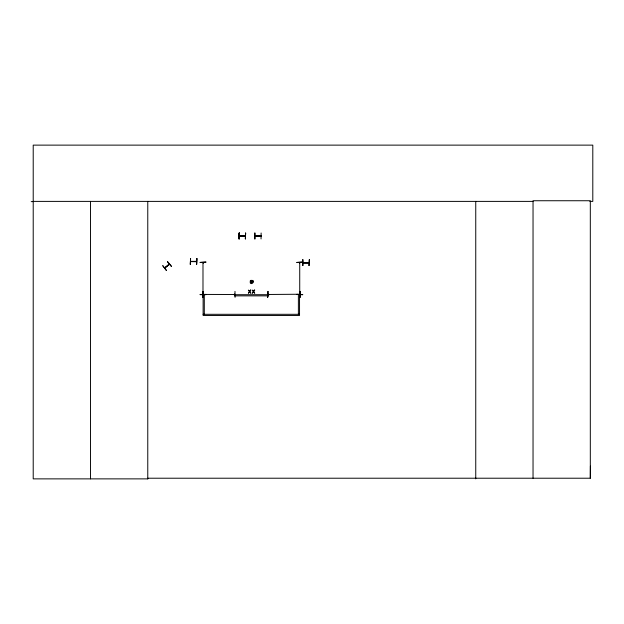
<?xml version="1.0" encoding="UTF-8"?>
<svg xmlns="http://www.w3.org/2000/svg" width="624" height="624" viewBox="0 0 624 624"><rect width="100%" height="100%" fill="white"/><g stroke="black" fill="none" stroke-linecap="round" stroke-linejoin="round"><path stroke-width="0.94" d="M589.883 201.388L592.8 201.388L592.8 145.127L33.212 145.127L33.212 478.873L147.857 478.873L147.779 478.218L590.312 478.218L590.398 466.151M299.676 262.556L299.738 263.094M251.495 282.867L252.728 282.009L251.862 280.777L250.637 281.635L251.495 282.867L251.651 281.986M251.862 280.777L251.714 281.658L252.361 281.011M203.221 263.008L202.933 262.493L203.229 262.961M164.681 267.922L165.321 267.712M203.611 294.2L203.198 294.2M234.359 294.239L235.006 294.263L234.46 294.232M190.609 261.347L196.568 261.347M195.905 261.347L196.49 261.581M245.302 235.88L239.359 235.849L240.006 235.88M255.076 235.88L255.739 235.88M260.442 236.083L261.043 236.083M303.038 262.501L309.005 262.501L308.958 262.93L303.022 262.93M164.728 267.852L169.291 264.334M203.135 294.263L203.19 293.756M234.92 294.489L203.128 294.427L203.128 315.463L299.543 315.463L299.543 294.427M191.186 261.581L190.624 261.589L196.583 261.62L190.585 261.557M244.702 236.083L245.302 236.083L239.405 236.083M255.138 235.88L260.918 235.817M250.996 282.633L251.573 281.954M162.825 265.723L166.436 270.473L162.794 265.754M167.63 261.659L171.46 266.237M164.728 267.883L169.159 264.108M164.9 268.078L169.424 264.272M299.707 293.779L299.731 294.356L299.731 262.493M250.684 282.181L251.519 281.876M251.839 281.767L252.681 281.463M268.64 294.512L268.133 294.2M245.177 236.145L239.32 236.153M308.966 262.751L303.1 262.712M200.109 262.408L206.076 262.08L200.109 262.447M203.011 297.352L203.057 291.385M234.983 291.385L235.061 297.344M299.926 291.385L300.043 297.344M200.109 294.458L206.076 294.419M200.117 294.684L206.076 294.668M234.421 294.497L234.944 294.473M268.133 294.497L268.546 294.232M299.863 294.239L268.07 294.473M296.86 294.419L302.819 294.668L296.852 294.38M31.2 201.622L33.212 201.614M33.212 201.388L533.036 201.388M254.748 233.002L254.771 238.961M261.058 236.083L255.138 236.083M255.06 236.153L261.058 236.153M261.043 238.961L261.121 233.002M196.903 258.469L196.583 264.436L196.872 258.469M302.71 259.623L302.734 265.59M303.022 262.844L309.02 262.86M203.128 314.301L299.543 314.301M168.909 264.623L169.237 264.077M250.637 281.635L251.511 281.791M251.846 281.853L252.728 282.009M202.987 294.356L202.987 262.493M250.871 281.143L251.55 281.713M251.807 281.931L252.494 282.5M167.443 261.823L171.288 266.378M251.316 280.823L251.62 281.666M251.737 281.978L252.041 282.82M300.222 291.385L300.261 297.344M202.753 291.385L202.784 297.352M590.312 478.218L590.312 200.741L533.036 200.741L533.036 478.218M475.753 201.388L475.753 478.873M302.96 259.623L302.96 265.59M298.381 294.427L298.381 314.301M254.998 233.002L254.998 238.961M239.257 233.002L239.257 238.961M239.039 233.002L239.039 238.961M204.29 294.427L204.29 314.301M196.654 258.469L196.654 264.436M190.523 258.469L190.523 264.436M147.771 201.388L147.771 478.873M90.496 201.388L90.496 478.873M250.419 290.09L249.655 291.322L248.422 290.09L249.397 291.658L248.391 293.241L249.631 291.977L250.879 293.241L249.889 291.642L250.871 290.09L250.419 290.09M254.288 290.09L253.523 291.322L252.291 290.09L253.266 291.658L252.26 293.241L253.5 291.977L254.748 293.241L253.757 291.642L254.74 290.09L254.288 290.09M250.411 280.449C248.703 288.132 258.227 279.334 250.411 280.449M302.819 262.08L296.852 262.447L302.819 262.08M267.992 291.385L267.696 297.352L267.992 291.385M239.343 233.002L239.008 238.961L239.327 233.002M245.638 233.002L245.349 238.961L245.638 233.002M190.609 258.469L190.273 264.436L190.562 258.469M309.332 259.623L309.005 265.59L309.332 259.623M268.624 294.707L234.429 294.707L234.429 295.862L268.624 295.862L268.624 294.707"/></g></svg>
